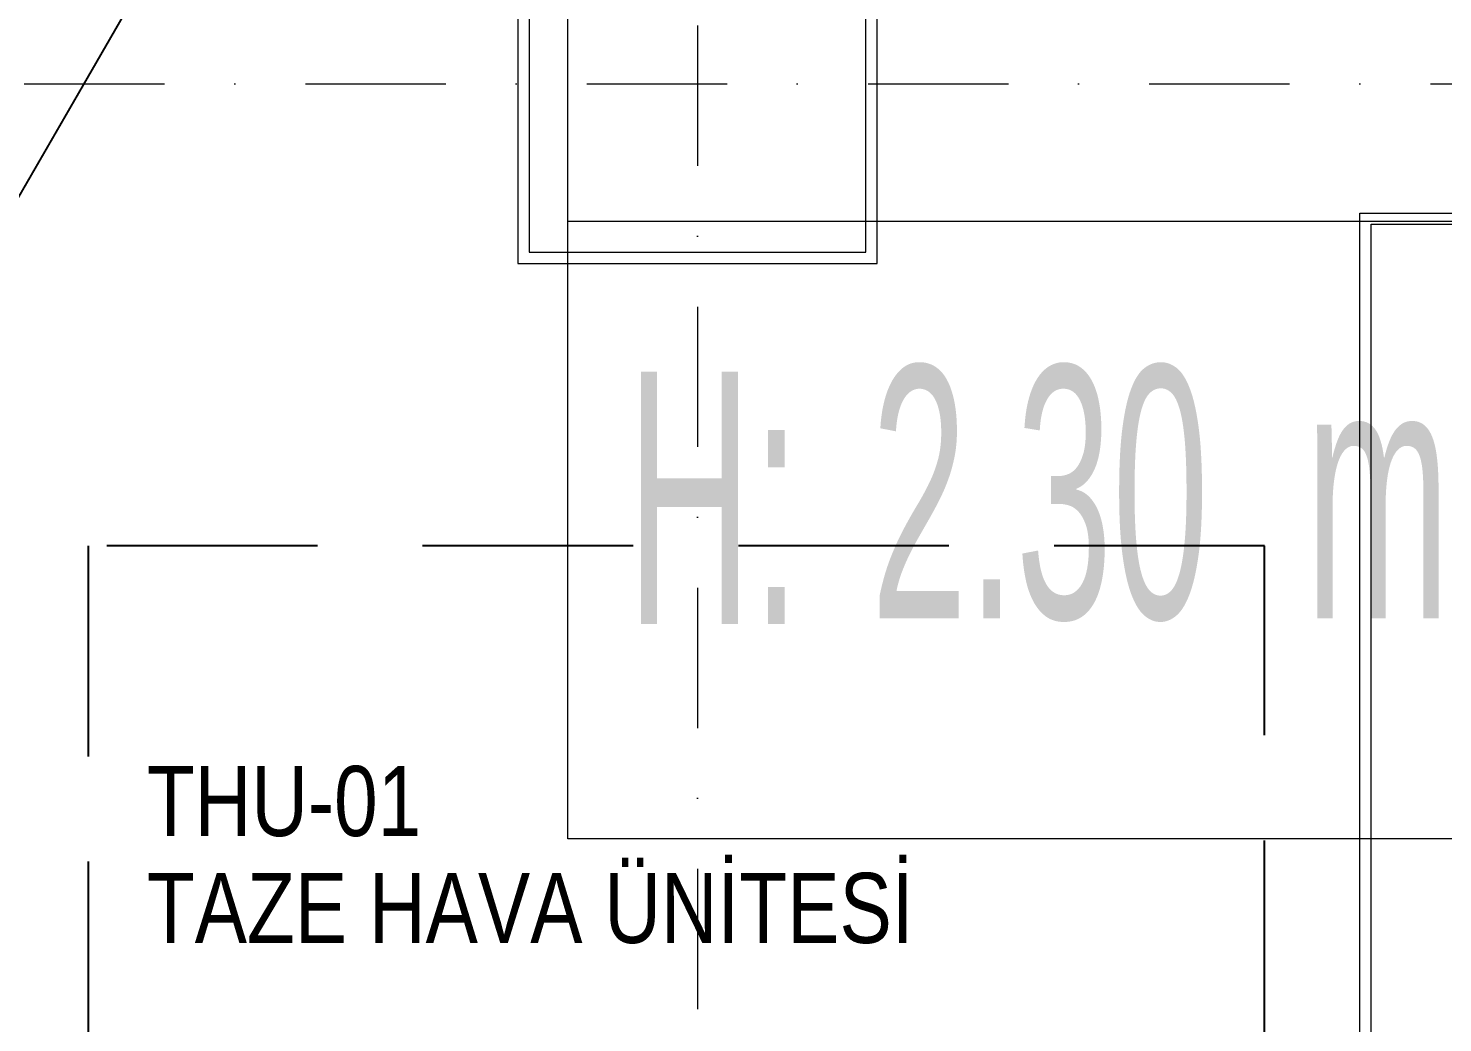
# Model space of a CAD drawing. Extents: x -9059 to 11889, y -1514 to 6575.
# Drawn here: x 8314.8 to 8566.8, y 2778.5 to 2955.8 of the extents above; entities that cross this region are included whole.
import ezdxf
from ezdxf.enums import TextEntityAlignment as Align

# ---------------------------------------------------------------- set-up
doc = ezdxf.new("R2010")
doc.units = 0
doc.header["$LTSCALE"] = 25
doc.header["$MEASUREMENT"] = 0
doc.linetypes.add('DASHDOT', pattern=[1, 0.5, -0.25, 0, -0.25])
doc.linetypes.add('DASHED', pattern=[0.75, 0.5, -0.25])
doc.layers.get('0').update_dxf_attribs({"color": 9, "lineweight": 9})
for name, color, linetype, lineweight in [('00', 9, 'Continuous', 9), ('01', 9, 'Continuous', 9), ('06D', 9, 'Continuous', 9), ('14', 9, 'Continuous', 9), ('21_mahal200', 9, 'Continuous', 9), ('21_mahal200 @ 20', 9, 'Continuous', 9), ('24', 9, 'DASHDOT', 9)]:
    doc.layers.add(name, color=color, linetype=linetype, lineweight=lineweight)
doc.styles.add('Arial', font='arial.ttf', dxfattribs={"height": 2.5})
doc.styles.add('LUCIDASANS', font='arial.ttf', dxfattribs={"width": 0.8})
doc.styles.add('MuuM_TEXT-STANDART', font='ARIALN.TTF')

# ---------------------------------------------------------------- blocks, each defined once
blk = doc.blocks.new('p-mek')
at = {"color": 6}
for points in [[(210.29, -281.08, -0.000027), (210.29, -1029.08, 0.400031)], [(700.6, 42), (700.6, -670.36, -0.134881), (690.55, -708.86), (590.26, -882.57), (587.75, -891.93), (587.75, -965.79, 0.450825), (603.75, -981.79), (651.05, -981.79), (651.05, -950.35), (861.02, -950.35), (861.02, -981.72), (861.02, -986.62), (861.02, -1120.36), (651.14, -1120.55), (651.14, -1110.08), (231.29, -1110.08, -0.417825)]]:
    blk.add_lwpolyline(points, format="xyb", dxfattribs=at)
at = {"ltscale": 10}
blk.add_lwpolyline([(638.09, -679.73), (538.3, -852.57), (590.26, -882.57), (690.05, -709.73)], close=True, dxfattribs=at)
at = {"linetype": 'DASHED', "lineweight": -3, "ltscale": 3}
blk.add_lwpolyline([(651.42, -950.35), (861.02, -950.35), (861.02, -860.35), (651.42, -860.35)], close=True, dxfattribs=at)
at = {"style": 'LUCIDASANS', "width": 0.8}
for s, p in [('THU-01', (661.89, -912.05)), ('TAZE HAVA ÜNİTESİ', (661.89, -931.12))]:
    blk.add_text(s, height=12.5, rotation=0, dxfattribs=at).set_placement(p)
blk = doc.blocks.new('0a_roomno2')
blk.add_lwpolyline([(30, -16), (0, -16), (0, 0), (30, 0)], close=True)
blk.add_lwpolyline([(12, -10.5), (0, -10.5)])
at = {"style": 'MuuM_TEXT-STANDART', "width": 0.6}
blk.add_text('H:', height=2.25, dxfattribs=at).set_placement((0.525, -12.962), align=Align.MIDDLE_LEFT)
at = {"style": 'Arial'}
blk.add_attdef('ODANO', (0, 1.505), '', height=3, dxfattribs=at)
blk.add_attdef('MEKANADI', text='', height=3, dxfattribs=at).set_placement((0.525, -4.75), align=Align.BOTTOM_LEFT)
at = {"style": 'MuuM_TEXT-STANDART', "width": 0.6}
for tag, p in [('YER01', (15, -7)), ('TAVAN01', (20.625, -7)), ('DUVAR01', (26.25, -7)), ('YER02', (15, -10.375)), ('TAVAN02', (20.625, -10.375)), ('DUVAR02', (26.25, -10.375)), ('YER03', (15, -13.75)), ('TAVAN03', (20.625, -13.75)), ('DUVAR03', (26.25, -13.75))]:
    blk.add_attdef(tag, text='', height=2.25, dxfattribs=at).set_placement(p, align=Align.MIDDLE_CENTER)
at = {"style": 'MuuM_TEXT-STANDART'}
blk.add_attdef('M2', text='', height=2.25, dxfattribs=at).set_placement((1.323, -7.805), align=Align.MIDDLE_LEFT)
at = {"style": 'MuuM_TEXT-STANDART', "width": 0.6}
blk.add_attdef('TEMIZTAVANYUKSEKLIGI', text='', height=2.25, dxfattribs=at).set_placement((2.7, -13.162), align=Align.MIDDLE_LEFT)
blk = doc.blocks.new('*U1298')
at = {"layer": '21_mahal200 @ 20'}
ref = blk.add_blockref('0a_roomno2', (8410.95, 3131.35), dxfattribs=dict(at, xscale=20, yscale=20, zscale=20))
ref.add_attrib('TEMIZTAVANYUKSEKLIGI', '2.30  m', dxfattribs={"layer": '0', "height": 45, "style": 'MuuM_TEXT-STANDART', "width": 0.6}).set_placement((8464.95, 2873.11), align=Align.MIDDLE_LEFT)

msp = doc.modelspace()

# ---------------------------------------------------------------- linework, layer by layer
at = {"layer": '00'}
msp.add_lwpolyline([(8667.36, 2725.87), (8667.36, 2725.87), (8667.36, 2710.87), (8554.06, 2710.87), (8554.06, 2920.87), (8719.06, 2920.87), (8719.06, 3505.87), (8804.06, 3505.87), (8804.06, 3490.87), (8734.06, 3490.87), (8734.06, 3155.87), (8804.06, 3155.87), (8804.06, 3135.87), (8734.06, 3135.87), (8734.06, 2920.87), (8804.06, 2920.87), (8804.06, 2905.87), (8569.06, 2905.87), (8569.06, 2725.87), (8667.36, 2725.87)], close=True, dxfattribs=at)
at = {"layer": '01'}
msp.add_lwpolyline([(8404.06, 2915.87), (8464.06, 2915.87), (8464.06, 2975.87), (8404.06, 2975.87)], close=True, dxfattribs=at)
at = {"layer": '14'}
msp.add_lwpolyline([(8669.36, 2708.87), (8552.06, 2708.87), (8552.06, 2922.87), (8717.06, 2922.87), (8717.06, 3507.87), (8827.06, 3507.87), (8827.06, 3763.87), (8466.06, 3763.87), (8466.06, 3723.87), (8402.06, 3723.87), (8402.06, 3763.87), (7756.06, 3763.87), (7756.06, 3723.87), (7716.06, 3723.87), (7716.06, 2977.87), (7756.06, 2977.87), (7756.06, 2913.87), (7716.06, 2913.87), (7716.06, 2578.87)], dxfattribs=at)
msp.add_lwpolyline([(8402.06, 2913.87), (8466.06, 2913.87), (8466.06, 2977.87), (8402.06, 2977.87)], close=True, dxfattribs=at)
at = {"layer": '24', "ltscale": 2}
for points in [[(8434.06, 4008.37), (8434.06, 4008.37), (8434.06, 160.84)], [(7011.53, 2945.87), (10534.06, 2945.87)]]:
    msp.add_lwpolyline(points, dxfattribs=at)

# ---------------------------------------------------------------- block references
at = {"layer": '06D'}
msp.add_blockref('p-mek', (7674.06, 3723.87), dxfattribs=at)
at = {"layer": '21_mahal200', "color": 6}
msp.add_blockref('*U1298', (0, 0), dxfattribs=at)

doc.saveas('drawing.dxf')
